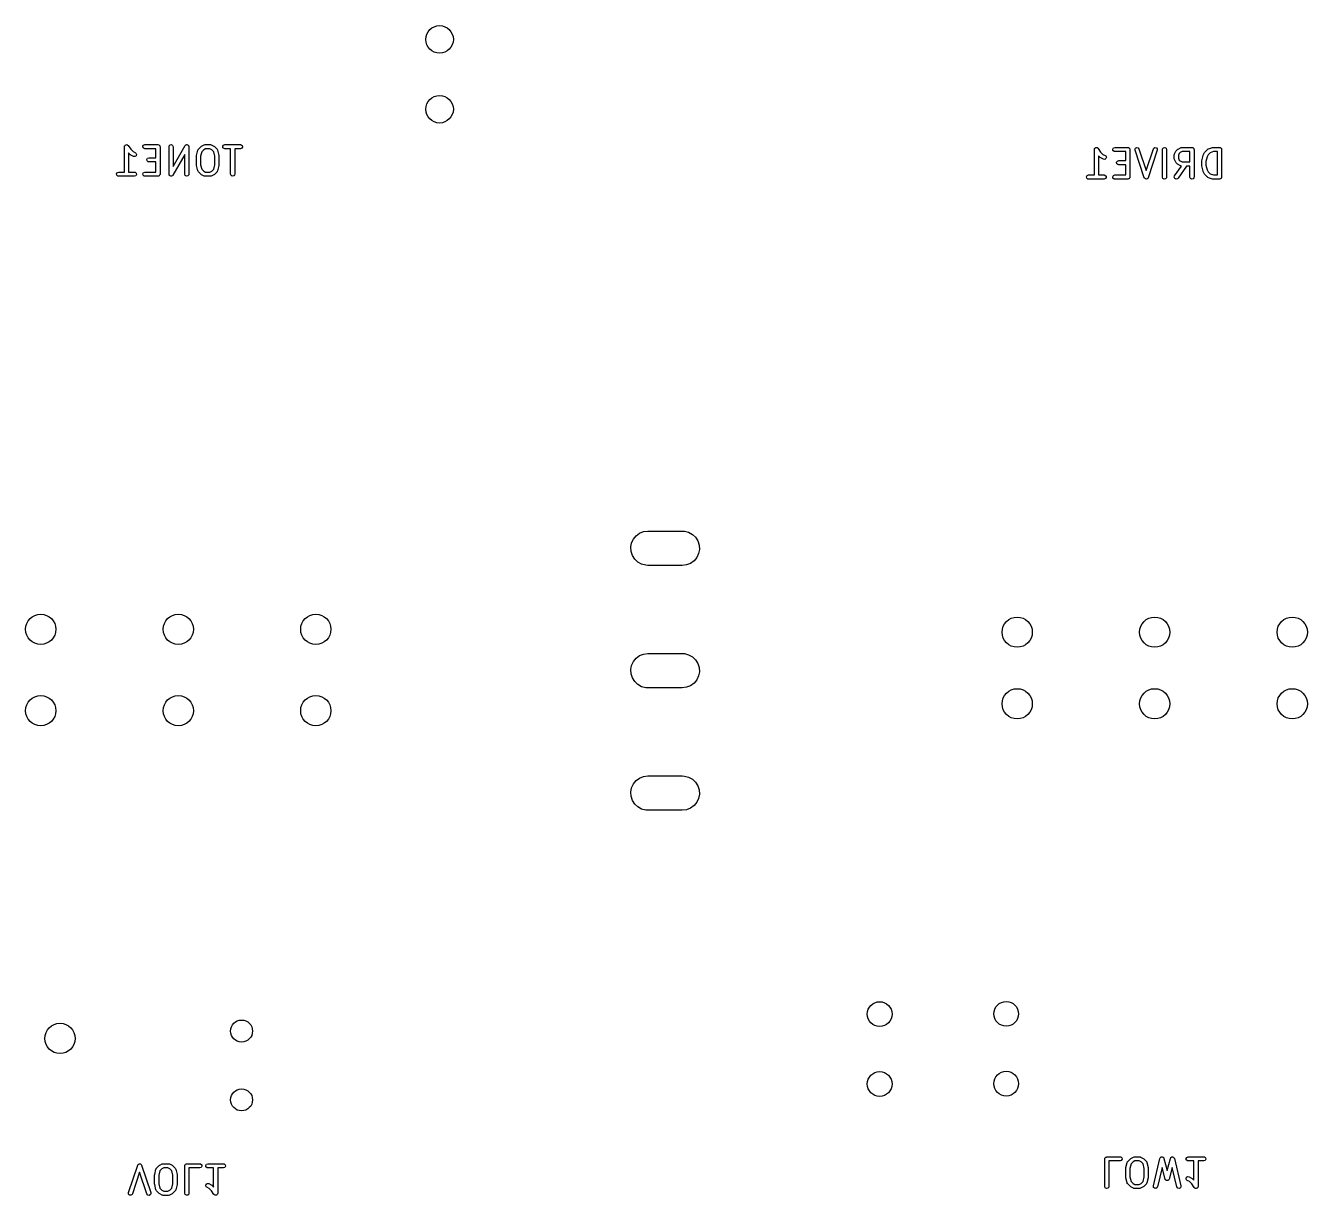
# Model space of a CAD drawing. Extents: x 4.7 to 6.55, y -5.82 to -2.15.
# Drawn here: x 4.703 to 6.538, y -3.82 to -2.146 of the extents above; entities that cross this region are included whole.
import ezdxf

# ---------------------------------------------------------------- set-up
doc = ezdxf.new("R2010")
doc.units = 0
doc.header["$MEASUREMENT"] = 0
doc.layers.add('BLACK', color=7, linetype='CONTINUOUS')

msp = doc.modelspace()

# ---------------------------------------------------------------- linework, layer by layer
at = {"layer": 'BLACK', "linetype": 'CONTINUOUS'}
for p, q in [((4.84465, -2.31892), (4.84483, -2.31791)), ((4.84465, -2.35534), (4.84465, -2.31892)), ((4.84483, -2.31791), (4.84493, -2.31778)), ((4.84493, -2.31778), (4.84495, -2.31761)), ((4.84495, -2.31761), (4.84557, -2.31702)), ((4.84557, -2.31702), (4.84612, -2.31637)), ((4.84612, -2.31637), (4.84629, -2.31634)), ((4.84629, -2.31634), (4.84641, -2.31622)), ((4.84641, -2.31622), (4.84727, -2.31616)), ((4.84727, -2.31616), (4.84811, -2.31602)), ((4.84811, -2.31602), (4.84826, -2.3161)), ((4.84826, -2.3161), (4.84843, -2.31609)), ((4.84843, -2.31609), (4.84912, -2.3166)), ((4.84912, -2.3166), (4.84986, -2.31703)), ((4.84986, -2.31703), (4.84992, -2.31718)), ((4.84992, -2.31718), (4.85006, -2.31729)), ((4.85006, -2.31729), (4.85364, -2.32267)), ((4.85301, -2.33039), (4.85055, -2.32793)), ((4.85055, -2.32793), (4.85055, -2.35534)), ((4.85364, -2.32267), (4.85685, -2.32587)), ((4.85685, -2.32587), (4.86017, -2.32753)), ((4.86017, -2.32753), (4.86099, -2.32814)), ((4.86099, -2.32814), (4.8618, -2.32999)), ((4.8618, -2.32999), (4.86122, -2.33193)), ((4.87094, -2.31841), (4.87195, -2.31666)), ((4.87129, -2.3204), (4.87094, -2.31841)), ((4.87284, -2.3217), (4.87129, -2.3204)), ((4.87195, -2.31666), (4.87385, -2.31597)), ((4.87385, -2.32188), (4.87284, -2.3217)), ((4.87385, -2.31597), (4.89259, -2.31597)), ((4.88964, -2.32188), (4.87385, -2.32188)), ((4.88964, -2.33472), (4.88964, -2.32188)), ((4.89259, -2.31597), (4.89298, -2.31604)), ((4.89298, -2.31604), (4.89311, -2.31602)), ((4.89311, -2.31602), (4.89322, -2.31608)), ((4.89322, -2.31608), (4.8936, -2.31615)), ((4.8936, -2.31615), (4.89419, -2.31664)), ((4.89419, -2.31664), (4.89486, -2.31703)), ((4.89486, -2.31703), (4.89495, -2.31728)), ((4.89495, -2.31728), (4.89515, -2.31745)), ((4.89515, -2.31745), (4.89529, -2.3182)), ((4.89529, -2.3182), (4.89555, -2.31892)), ((4.89555, -2.31892), (4.89555, -2.35829)), ((4.90839, -2.31892), (4.90857, -2.31791)), ((4.90839, -2.35829), (4.90839, -2.31892)), ((4.90857, -2.31791), (4.90987, -2.31637)), ((4.90987, -2.31637), (4.91186, -2.31602)), ((4.91186, -2.31602), (4.9136, -2.31703)), ((4.9136, -2.31703), (4.9143, -2.31892)), ((4.9143, -2.34717), (4.93128, -2.31746)), ((4.9143, -2.31892), (4.9143, -2.34717)), ((4.93128, -2.31746), (4.93193, -2.31667)), ((4.93193, -2.31667), (4.93219, -2.31658)), ((4.93219, -2.31658), (4.93236, -2.31637)), ((4.93236, -2.31637), (4.93311, -2.31623)), ((4.93311, -2.31623), (4.93383, -2.31597)), ((4.93383, -2.31597), (4.93408, -2.31606)), ((4.93408, -2.31606), (4.93435, -2.31602)), ((4.93435, -2.31602), (4.93501, -2.3164)), ((4.93501, -2.3164), (4.93573, -2.31665)), ((4.93573, -2.31665), (4.93586, -2.31689)), ((4.93586, -2.31689), (4.9361, -2.31703)), ((4.9361, -2.31703), (4.93636, -2.31774)), ((4.93636, -2.31774), (4.93675, -2.3184)), ((4.93675, -2.3184), (4.9367, -2.31867)), ((4.9367, -2.31867), (4.93679, -2.31892)), ((4.93679, -2.31892), (4.93679, -2.35829)), ((4.94785, -2.33133), (4.94972, -2.32383)), ((4.94972, -2.32383), (4.95014, -2.32289)), ((4.95014, -2.32289), (4.95038, -2.32272)), ((4.95038, -2.32272), (4.9505, -2.32246)), ((4.9505, -2.32246), (4.95425, -2.31871)), ((4.95525, -2.32606), (4.95367, -2.33241)), ((4.95425, -2.31871), (4.95497, -2.3182)), ((4.95497, -2.3182), (4.95502, -2.31816)), ((4.95502, -2.31816), (4.95877, -2.31628)), ((4.95809, -2.32322), (4.95525, -2.32606)), ((4.96078, -2.32188), (4.95809, -2.32322)), ((4.95877, -2.31628), (4.95975, -2.31599)), ((4.95975, -2.31599), (4.95992, -2.31603)), ((4.95992, -2.31603), (4.96009, -2.31597)), ((4.96009, -2.31597), (4.96759, -2.31597)), ((4.96689, -2.32188), (4.96078, -2.32188)), ((4.96959, -2.32322), (4.96689, -2.32188)), ((4.96759, -2.31597), (4.9686, -2.31615)), ((4.9686, -2.31615), (4.96873, -2.31626)), ((4.96873, -2.31626), (4.96891, -2.31628)), ((4.96891, -2.31628), (4.97266, -2.31816)), ((4.97242, -2.32606), (4.96959, -2.32322)), ((4.97401, -2.33241), (4.97242, -2.32606)), ((4.97266, -2.31816), (4.97336, -2.31868)), ((4.97336, -2.31868), (4.97342, -2.31871)), ((4.97342, -2.31871), (4.97717, -2.32246)), ((4.97717, -2.32246), (4.97776, -2.3233)), ((4.97776, -2.3233), (4.97779, -2.32359)), ((4.97779, -2.32359), (4.97795, -2.32383)), ((4.97795, -2.32383), (4.97982, -2.33133)), ((4.9853, -2.31841), (4.98631, -2.31666)), ((4.98565, -2.3204), (4.9853, -2.31841)), ((4.9872, -2.3217), (4.98565, -2.3204)), ((4.98631, -2.31666), (4.98821, -2.31597)), ((4.98821, -2.32188), (4.9872, -2.3217)), ((4.98821, -2.31597), (5.0107, -2.31597)), ((4.9965, -2.32188), (4.98821, -2.32188)), ((4.9965, -2.35829), (4.9965, -2.32188)), ((5.0107, -2.32188), (5.00241, -2.32188)), ((5.00241, -2.32188), (5.00241, -2.35829)), ((5.0107, -2.31597), (5.01171, -2.31615)), ((5.0126, -2.32119), (5.0107, -2.32188)), ((5.01171, -2.31615), (5.01326, -2.31745)), ((5.01361, -2.31944), (5.0126, -2.32119)), ((5.01326, -2.31745), (5.01361, -2.31944)), ((6.23291, -2.32302), (6.23309, -2.32201)), ((6.23291, -2.35944), (6.23291, -2.32302)), ((6.23309, -2.32201), (6.2332, -2.32188)), ((6.2332, -2.32188), (6.23322, -2.32172)), ((6.23322, -2.32172), (6.23384, -2.32112)), ((6.23384, -2.32112), (6.23439, -2.32047)), ((6.23439, -2.32047), (6.23456, -2.32044)), ((6.23456, -2.32044), (6.23468, -2.32032)), ((6.23468, -2.32032), (6.23553, -2.32027)), ((6.23553, -2.32027), (6.23638, -2.32012)), ((6.23638, -2.32012), (6.23652, -2.3202)), ((6.23652, -2.3202), (6.23669, -2.32019)), ((6.23669, -2.32019), (6.23738, -2.3207)), ((6.23738, -2.3207), (6.23813, -2.32113)), ((6.23813, -2.32113), (6.23818, -2.32129)), ((6.23818, -2.32129), (6.23832, -2.32139)), ((6.23832, -2.32139), (6.24191, -2.32677)), ((6.24191, -2.32677), (6.24511, -2.32997)), ((6.24511, -2.32997), (6.24843, -2.33163)), ((6.2592, -2.32251), (6.26021, -2.32076)), ((6.25955, -2.3245), (6.2592, -2.32251)), ((6.2611, -2.3258), (6.25955, -2.3245)), ((6.26021, -2.32076), (6.26211, -2.32007)), ((6.26211, -2.32598), (6.2611, -2.3258)), ((6.26211, -2.32007), (6.28086, -2.32007)), ((6.27791, -2.32598), (6.26211, -2.32598)), ((6.27791, -2.33882), (6.27791, -2.32598)), ((6.28086, -2.32007), (6.28124, -2.32014)), ((6.28124, -2.32014), (6.28137, -2.32012)), ((6.28137, -2.32012), (6.28148, -2.32018)), ((6.28148, -2.32018), (6.28187, -2.32025)), ((6.28187, -2.32025), (6.28246, -2.32074)), ((6.28246, -2.32074), (6.28312, -2.32113)), ((6.28312, -2.32113), (6.28321, -2.32138)), ((6.28321, -2.32138), (6.28342, -2.32155)), ((6.28342, -2.32155), (6.28355, -2.3223)), ((6.28355, -2.3223), (6.28381, -2.32302)), ((6.28381, -2.32302), (6.28381, -2.36239)), ((6.29103, -2.32294), (6.29177, -2.32107)), ((6.29118, -2.32396), (6.29103, -2.32294)), ((6.3043, -2.36333), (6.29118, -2.32396)), ((6.29177, -2.32107), (6.29355, -2.3201)), ((6.29355, -2.3201), (6.29553, -2.32051)), ((6.29553, -2.32051), (6.29678, -2.32209)), ((6.29678, -2.32209), (6.30711, -2.35306)), ((6.30711, -2.35306), (6.31743, -2.32209)), ((6.32303, -2.32396), (6.30991, -2.36333)), ((6.31743, -2.32209), (6.31792, -2.32119)), ((6.31792, -2.32119), (6.31964, -2.32013)), ((6.31964, -2.32013), (6.32163, -2.32043)), ((6.32163, -2.32043), (6.32297, -2.32194)), ((6.32297, -2.32194), (6.32303, -2.32396)), ((6.3304, -2.32302), (6.33058, -2.32201)), ((6.3304, -2.36239), (6.3304, -2.32302)), ((6.33058, -2.32201), (6.33188, -2.32047)), ((6.33188, -2.32047), (6.33386, -2.32012)), ((6.33386, -2.32012), (6.33561, -2.32113)), ((6.33561, -2.32113), (6.3363, -2.32302)), ((6.3363, -2.32302), (6.3363, -2.36239)), ((6.34727, -2.33052), (6.34745, -2.32951)), ((6.34745, -2.32951), (6.34756, -2.32938)), ((6.34756, -2.32938), (6.34758, -2.3292)), ((6.34758, -2.3292), (6.34946, -2.32545)), ((6.34946, -2.32545), (6.34998, -2.32474)), ((6.34998, -2.32474), (6.35001, -2.32469)), ((6.35001, -2.32469), (6.35189, -2.32281)), ((6.35189, -2.32281), (6.35261, -2.3223)), ((6.35261, -2.3223), (6.35265, -2.32226)), ((6.35265, -2.32226), (6.3564, -2.32038)), ((6.35453, -2.32852), (6.35318, -2.33122)), ((6.35572, -2.32733), (6.35453, -2.32852)), ((6.35842, -2.32598), (6.35572, -2.32733)), ((6.3564, -2.32038), (6.35739, -2.32009)), ((6.35739, -2.32009), (6.35756, -2.32013)), ((6.35756, -2.32013), (6.35772, -2.32007)), ((6.35772, -2.32007), (6.37272, -2.32007)), ((6.36977, -2.32598), (6.35842, -2.32598)), ((6.36977, -2.34069), (6.36977, -2.32598)), ((6.37272, -2.32007), (6.37311, -2.32014)), ((6.37311, -2.32014), (6.37323, -2.32012)), ((6.37323, -2.32012), (6.37335, -2.32018)), ((6.37335, -2.32018), (6.37373, -2.32025)), ((6.37373, -2.32025), (6.37432, -2.32074)), ((6.37432, -2.32074), (6.37498, -2.32113)), ((6.37498, -2.32113), (6.37508, -2.32138)), ((6.37508, -2.32138), (6.37528, -2.32155)), ((6.37528, -2.32155), (6.37541, -2.3223)), ((6.37541, -2.3223), (6.37567, -2.32302)), ((6.37567, -2.32302), (6.37567, -2.36239)), ((6.38883, -2.33108), (6.3907, -2.32733)), ((6.3907, -2.32733), (6.39123, -2.32662)), ((6.39123, -2.32662), (6.39126, -2.32656)), ((6.39126, -2.32656), (6.39501, -2.32281)), ((6.39501, -2.32281), (6.39585, -2.32222)), ((6.39869, -2.32748), (6.39577, -2.3304)), ((6.39585, -2.32222), (6.39602, -2.32221)), ((6.39602, -2.32221), (6.39616, -2.3221)), ((6.39616, -2.3221), (6.40178, -2.32022)), ((6.4032, -2.32598), (6.39869, -2.32748)), ((6.40178, -2.32022), (6.40266, -2.32009)), ((6.40266, -2.32009), (6.40272, -2.32007)), ((6.40272, -2.32007), (6.41209, -2.32007)), ((6.40914, -2.32598), (6.4032, -2.32598)), ((6.40914, -2.35944), (6.40914, -2.32598)), ((6.41209, -2.32007), (6.41248, -2.32014)), ((6.41248, -2.32014), (6.4126, -2.32012)), ((6.4126, -2.32012), (6.41272, -2.32018)), ((6.41272, -2.32018), (6.4131, -2.32025)), ((6.4131, -2.32025), (6.41369, -2.32074)), ((6.41369, -2.32074), (6.41435, -2.32113)), ((6.41435, -2.32113), (6.41445, -2.32138)), ((6.41445, -2.32138), (6.41465, -2.32155)), ((6.41465, -2.32155), (6.41478, -2.3223)), ((6.41478, -2.3223), (6.41504, -2.32302)), ((6.41504, -2.32302), (6.41504, -2.36239)), ((4.85307, -2.33041), (4.85301, -2.33039)), ((4.85378, -2.33094), (4.85307, -2.33041)), ((4.85753, -2.33281), (4.85378, -2.33094)), ((4.85953, -2.33304), (4.85753, -2.33281)), ((4.86122, -2.33193), (4.85953, -2.33304)), ((4.87656, -2.33716), (4.87757, -2.33541)), ((4.87691, -2.33915), (4.87656, -2.33716)), ((4.87846, -2.34045), (4.87691, -2.33915)), ((4.87757, -2.33541), (4.87947, -2.33472)), ((4.87947, -2.34062), (4.87846, -2.34045)), ((4.87947, -2.33472), (4.88964, -2.33472)), ((4.88964, -2.34062), (4.87947, -2.34062)), ((4.88964, -2.35534), (4.88964, -2.34062)), ((4.93089, -2.33004), (4.91391, -2.35976)), ((4.93089, -2.35829), (4.93089, -2.33004)), ((4.94776, -2.33205), (4.94786, -2.33147)), ((4.94776, -2.34517), (4.94776, -2.33205)), ((4.94781, -2.3453), (4.94776, -2.34517)), ((4.94785, -2.34589), (4.94781, -2.3453)), ((4.94786, -2.33147), (4.94785, -2.33133)), ((4.94972, -2.35339), (4.94785, -2.34589)), ((4.95367, -2.33241), (4.95367, -2.34481)), ((4.95367, -2.34481), (4.95525, -2.35116)), ((4.97242, -2.35116), (4.97401, -2.34481)), ((4.97401, -2.34481), (4.97401, -2.33241)), ((4.97982, -2.34589), (4.97795, -2.35339)), ((4.97991, -2.34517), (4.97981, -2.34575)), ((4.97981, -2.34575), (4.97982, -2.34589)), ((4.97982, -2.33133), (4.97987, -2.33192)), ((4.97987, -2.33192), (4.97991, -2.33205)), ((4.97991, -2.33205), (4.97991, -2.34517)), ((6.24128, -2.33449), (6.23882, -2.33203)), ((6.23882, -2.33203), (6.23882, -2.35944)), ((6.24133, -2.33451), (6.24128, -2.33449)), ((6.24204, -2.33504), (6.24133, -2.33451)), ((6.24579, -2.33691), (6.24204, -2.33504)), ((6.2478, -2.33714), (6.24579, -2.33691)), ((6.24948, -2.33603), (6.2478, -2.33714)), ((6.24843, -2.33163), (6.24926, -2.33224)), ((6.24926, -2.33224), (6.25006, -2.3341)), ((6.25006, -2.3341), (6.24948, -2.33603)), ((6.26483, -2.34126), (6.26584, -2.33951)), ((6.26518, -2.34325), (6.26483, -2.34126)), ((6.26673, -2.34455), (6.26518, -2.34325)), ((6.26584, -2.33951), (6.26774, -2.33882)), ((6.26774, -2.34472), (6.26673, -2.34455)), ((6.26774, -2.33882), (6.27791, -2.33882)), ((6.27791, -2.34472), (6.26774, -2.34472)), ((6.27791, -2.35944), (6.27791, -2.34472)), ((6.34727, -2.33615), (6.34727, -2.33052)), ((6.34733, -2.33631), (6.34727, -2.33615)), ((6.34729, -2.33649), (6.34733, -2.33631)), ((6.34758, -2.33747), (6.34729, -2.33649)), ((6.34946, -2.34122), (6.34758, -2.33747)), ((6.34781, -2.3607), (6.35768, -2.34659)), ((6.34951, -2.34126), (6.34946, -2.34122)), ((6.35001, -2.34199), (6.34951, -2.34126)), ((6.35189, -2.34386), (6.35001, -2.34199)), ((6.35194, -2.34389), (6.35189, -2.34386)), ((6.35265, -2.34441), (6.35194, -2.34389)), ((6.36489, -2.3466), (6.35264, -2.36409)), ((6.3564, -2.34629), (6.35265, -2.34441)), ((6.35318, -2.33122), (6.35318, -2.33545)), ((6.35318, -2.33545), (6.35453, -2.33815)), ((6.35453, -2.33815), (6.35572, -2.33935)), ((6.35572, -2.33935), (6.35842, -2.34069)), ((6.35658, -2.34631), (6.3564, -2.34629)), ((6.35671, -2.34642), (6.35658, -2.34631)), ((6.35768, -2.34659), (6.35671, -2.34642)), ((6.35842, -2.34069), (6.36977, -2.34069)), ((6.36977, -2.3466), (6.36489, -2.3466)), ((6.36977, -2.36239), (6.36977, -2.3466)), ((6.38664, -2.3399), (6.38674, -2.33932)), ((6.38664, -2.34552), (6.38664, -2.3399)), ((6.38669, -2.34565), (6.38664, -2.34552)), ((6.38673, -2.34624), (6.38669, -2.34565)), ((6.38673, -2.33918), (6.38861, -2.33168)), ((6.38674, -2.33932), (6.38673, -2.33918)), ((6.38861, -2.35374), (6.38673, -2.34624)), ((6.38861, -2.33168), (6.38881, -2.33122)), ((6.38881, -2.33122), (6.38883, -2.33108)), ((6.39426, -2.33343), (6.39255, -2.34026)), ((6.39255, -2.34026), (6.39255, -2.34516)), ((6.39255, -2.34516), (6.39426, -2.35199)), ((6.39577, -2.3304), (6.39426, -2.33343)), ((4.83344, -2.35778), (4.83445, -2.35603)), ((4.83379, -2.35977), (4.83344, -2.35778)), ((4.83534, -2.36107), (4.83379, -2.35977)), ((4.83445, -2.35603), (4.83635, -2.35534)), ((4.83635, -2.36125), (4.83534, -2.36107)), ((4.83635, -2.35534), (4.84465, -2.35534)), ((4.85885, -2.36125), (4.83635, -2.36125)), ((4.85055, -2.35534), (4.85885, -2.35534)), ((4.85885, -2.35534), (4.85986, -2.35552)), ((4.86075, -2.36056), (4.85885, -2.36125)), ((4.85986, -2.35552), (4.86141, -2.35682)), ((4.86176, -2.35881), (4.86075, -2.36056)), ((4.86141, -2.35682), (4.86176, -2.35881)), ((4.87094, -2.35778), (4.87195, -2.35603)), ((4.87129, -2.35977), (4.87094, -2.35778)), ((4.87284, -2.36107), (4.87129, -2.35977)), ((4.87195, -2.35603), (4.87385, -2.35534)), ((4.87385, -2.36125), (4.87284, -2.36107)), ((4.87385, -2.35534), (4.88964, -2.35534)), ((4.89259, -2.36125), (4.87385, -2.36125)), ((4.89332, -2.36098), (4.89259, -2.36125)), ((4.89407, -2.36085), (4.89332, -2.36098)), ((4.89424, -2.36065), (4.89407, -2.36085)), ((4.89449, -2.36056), (4.89424, -2.36065)), ((4.89488, -2.35989), (4.89449, -2.36056)), ((4.89537, -2.3593), (4.89488, -2.35989)), ((4.89544, -2.35892), (4.89537, -2.3593)), ((4.8955, -2.35881), (4.89544, -2.35892)), ((4.89555, -2.35829), (4.89548, -2.35868)), ((4.89548, -2.35868), (4.8955, -2.35881)), ((4.90848, -2.35855), (4.90839, -2.35829)), ((4.90844, -2.35882), (4.90848, -2.35855)), ((4.90882, -2.35948), (4.90844, -2.35882)), ((4.90908, -2.36019), (4.90882, -2.35948)), ((4.90932, -2.36033), (4.90908, -2.36019)), ((4.90945, -2.36056), (4.90932, -2.36033)), ((4.91017, -2.36082), (4.90945, -2.36056)), ((4.91083, -2.3612), (4.91017, -2.36082)), ((4.9111, -2.36115), (4.91083, -2.3612)), ((4.91136, -2.36125), (4.9111, -2.36115)), ((4.91207, -2.36098), (4.91136, -2.36125)), ((4.91282, -2.36085), (4.91207, -2.36098)), ((4.91299, -2.36064), (4.91282, -2.36085)), ((4.91325, -2.36055), (4.91299, -2.36064)), ((4.91391, -2.35976), (4.91325, -2.36055)), ((4.93158, -2.36019), (4.93089, -2.35829)), ((4.93333, -2.3612), (4.93158, -2.36019)), ((4.93532, -2.36085), (4.93333, -2.3612)), ((4.93661, -2.3593), (4.93532, -2.36085)), ((4.93679, -2.35829), (4.93661, -2.3593)), ((4.94989, -2.35363), (4.94972, -2.35339)), ((4.94991, -2.35392), (4.94989, -2.35363)), ((4.9505, -2.35476), (4.94991, -2.35392)), ((4.95425, -2.35851), (4.9505, -2.35476)), ((4.95431, -2.35853), (4.95425, -2.35851)), ((4.95502, -2.35906), (4.95431, -2.35853)), ((4.95877, -2.36093), (4.95502, -2.35906)), ((4.95525, -2.35116), (4.95809, -2.35399)), ((4.95809, -2.35399), (4.96078, -2.35534)), ((4.95894, -2.36095), (4.95877, -2.36093)), ((4.95908, -2.36107), (4.95894, -2.36095)), ((4.96009, -2.36125), (4.95908, -2.36107)), ((4.96759, -2.36125), (4.96009, -2.36125)), ((4.96078, -2.35534), (4.96689, -2.35534)), ((4.96689, -2.35534), (4.96959, -2.35399)), ((4.96775, -2.36119), (4.96759, -2.36125)), ((4.96792, -2.36123), (4.96775, -2.36119)), ((4.96891, -2.36093), (4.96792, -2.36123)), ((4.97266, -2.35906), (4.96891, -2.36093)), ((4.96959, -2.35399), (4.97242, -2.35116)), ((4.9727, -2.35901), (4.97266, -2.35906)), ((4.97342, -2.35851), (4.9727, -2.35901)), ((4.97717, -2.35476), (4.97342, -2.35851)), ((4.9773, -2.35449), (4.97717, -2.35476)), ((4.97753, -2.35432), (4.9773, -2.35449)), ((4.97795, -2.35339), (4.97753, -2.35432)), ((4.99719, -2.36019), (4.9965, -2.35829)), ((4.99894, -2.3612), (4.99719, -2.36019)), ((5.00093, -2.36085), (4.99894, -2.3612)), ((5.00223, -2.3593), (5.00093, -2.36085)), ((5.00241, -2.35829), (5.00223, -2.3593)), ((6.22171, -2.36188), (6.22272, -2.36013)), ((6.22206, -2.36387), (6.22171, -2.36188)), ((6.22361, -2.36517), (6.22206, -2.36387)), ((6.22272, -2.36013), (6.22462, -2.35944)), ((6.22462, -2.36535), (6.22361, -2.36517)), ((6.22462, -2.35944), (6.23291, -2.35944)), ((6.24711, -2.36535), (6.22462, -2.36535)), ((6.23882, -2.35944), (6.24711, -2.35944)), ((6.24711, -2.35944), (6.24812, -2.35962)), ((6.24901, -2.36466), (6.24711, -2.36535)), ((6.24812, -2.35962), (6.24967, -2.36092)), ((6.25002, -2.36291), (6.24901, -2.36466)), ((6.24967, -2.36092), (6.25002, -2.36291)), ((6.2592, -2.36188), (6.26021, -2.36013)), ((6.25955, -2.36387), (6.2592, -2.36188)), ((6.2611, -2.36517), (6.25955, -2.36387)), ((6.26021, -2.36013), (6.26211, -2.35944)), ((6.26211, -2.36535), (6.2611, -2.36517)), ((6.26211, -2.35944), (6.27791, -2.35944)), ((6.28086, -2.36535), (6.26211, -2.36535)), ((6.28158, -2.36508), (6.28086, -2.36535)), ((6.28233, -2.36495), (6.28158, -2.36508)), ((6.28251, -2.36475), (6.28233, -2.36495)), ((6.28276, -2.36466), (6.28251, -2.36475)), ((6.28314, -2.36399), (6.28276, -2.36466)), ((6.28363, -2.3634), (6.28314, -2.36399)), ((6.2837, -2.36302), (6.28363, -2.3634)), ((6.28377, -2.36291), (6.2837, -2.36302)), ((6.28381, -2.36239), (6.28374, -2.36278)), ((6.28374, -2.36278), (6.28377, -2.36291)), ((6.30436, -2.36339), (6.3043, -2.36333)), ((6.30436, -2.36348), (6.30436, -2.36339)), ((6.30498, -2.36418), (6.30436, -2.36348)), ((6.30556, -2.36491), (6.30498, -2.36418)), ((6.30564, -2.36493), (6.30556, -2.36491)), ((6.3057, -2.36499), (6.30564, -2.36493)), ((6.30662, -2.36513), (6.3057, -2.36499)), ((6.30754, -2.36532), (6.30662, -2.36513)), ((6.30761, -2.36527), (6.30754, -2.36532)), ((6.3077, -2.36529), (6.30761, -2.36527)), ((6.30849, -2.3648), (6.3077, -2.36529)), ((6.30931, -2.36435), (6.30849, -2.3648)), ((6.30935, -2.36427), (6.30931, -2.36435)), ((6.30942, -2.36423), (6.30935, -2.36427)), ((6.30991, -2.36333), (6.30942, -2.36423)), ((6.33109, -2.36429), (6.3304, -2.36239)), ((6.33284, -2.3653), (6.33109, -2.36429)), ((6.33483, -2.36495), (6.33284, -2.3653)), ((6.33613, -2.3634), (6.33483, -2.36495)), ((6.3363, -2.36239), (6.33613, -2.3634)), ((6.34728, -2.36265), (6.34781, -2.3607)), ((6.34814, -2.36448), (6.34728, -2.36265)), ((6.34997, -2.36534), (6.34814, -2.36448)), ((6.35192, -2.36481), (6.34997, -2.36534)), ((6.35264, -2.36409), (6.35192, -2.36481)), ((6.37046, -2.36429), (6.36977, -2.36239)), ((6.37221, -2.3653), (6.37046, -2.36429)), ((6.3742, -2.36495), (6.37221, -2.3653)), ((6.3755, -2.3634), (6.3742, -2.36495)), ((6.37567, -2.36239), (6.3755, -2.3634)), ((6.38868, -2.35385), (6.38861, -2.35374)), ((6.38883, -2.35434), (6.38868, -2.35385)), ((6.3907, -2.35809), (6.38883, -2.35434)), ((6.39075, -2.35813), (6.3907, -2.35809)), ((6.39126, -2.35886), (6.39075, -2.35813)), ((6.39501, -2.36261), (6.39126, -2.35886)), ((6.39426, -2.35199), (6.39577, -2.35502)), ((6.39517, -2.36268), (6.39501, -2.36261)), ((6.39526, -2.36283), (6.39517, -2.36268)), ((6.39616, -2.36332), (6.39526, -2.36283)), ((6.39577, -2.35502), (6.39869, -2.35794)), ((6.40178, -2.3652), (6.39616, -2.36332)), ((6.39869, -2.35794), (6.4032, -2.35944)), ((6.40185, -2.36519), (6.40178, -2.3652)), ((6.40272, -2.36535), (6.40185, -2.36519)), ((6.41209, -2.36535), (6.40272, -2.36535)), ((6.4032, -2.35944), (6.40914, -2.35944)), ((6.41281, -2.36508), (6.41209, -2.36535)), ((6.41357, -2.36495), (6.41281, -2.36508)), ((6.41374, -2.36475), (6.41357, -2.36495)), ((6.41399, -2.36466), (6.41374, -2.36475)), ((6.41437, -2.36399), (6.41399, -2.36466)), ((6.41487, -2.3634), (6.41437, -2.36399)), ((6.41493, -2.36302), (6.41487, -2.3634)), ((6.415, -2.36291), (6.41493, -2.36302)), ((6.41504, -2.36239), (6.41498, -2.36278)), ((6.41498, -2.36278), (6.415, -2.36291)), ((5.57312, -2.88052), (5.57705, -2.87576)), ((5.57705, -2.87576), (5.58204, -2.87214)), ((5.58204, -2.87214), (5.58778, -2.86987)), ((5.58778, -2.86987), (5.5939, -2.86909)), ((5.5939, -2.86909), (5.64311, -2.86909)), ((5.64311, -2.86909), (5.64619, -2.86929)), ((5.64619, -2.86929), (5.65217, -2.87082)), ((5.65217, -2.87082), (5.65757, -2.87379)), ((5.65757, -2.87379), (5.66207, -2.87802)), ((5.66207, -2.87802), (5.66537, -2.88322)), ((5.56934, -2.89216), (5.5705, -2.8861)), ((5.56973, -2.89831), (5.56934, -2.89216)), ((5.57163, -2.90418), (5.56973, -2.89831)), ((5.5705, -2.8861), (5.57312, -2.88052)), ((5.66537, -2.88322), (5.66728, -2.88909)), ((5.66767, -2.89525), (5.66651, -2.9013)), ((5.66728, -2.88909), (5.66767, -2.89525)), ((5.57494, -2.90939), (5.57163, -2.90418)), ((5.57943, -2.91361), (5.57494, -2.90939)), ((5.58484, -2.91658), (5.57943, -2.91361)), ((5.59081, -2.91811), (5.58484, -2.91658)), ((5.65496, -2.91526), (5.64923, -2.91753)), ((5.65995, -2.91164), (5.65496, -2.91526)), ((5.66389, -2.90689), (5.65995, -2.91164)), ((5.66651, -2.9013), (5.66389, -2.90689)), ((5.5939, -2.91831), (5.59081, -2.91811)), ((5.64311, -2.91831), (5.5939, -2.91831)), ((5.64923, -2.91753), (5.64311, -2.91831)), ((5.58204, -3.04733), (5.58778, -3.04506)), ((5.58778, -3.04506), (5.5939, -3.04429)), ((5.5939, -3.04429), (5.64311, -3.04429)), ((5.64311, -3.04429), (5.64619, -3.04449)), ((5.64619, -3.04449), (5.65217, -3.04602)), ((5.56934, -3.06735), (5.5705, -3.06129)), ((5.5705, -3.06129), (5.57312, -3.05571)), ((5.57312, -3.05571), (5.57705, -3.05096)), ((5.57705, -3.05096), (5.58204, -3.04733)), ((5.65217, -3.04602), (5.65757, -3.04899)), ((5.65757, -3.04899), (5.66207, -3.05321)), ((5.66207, -3.05321), (5.66537, -3.05842)), ((5.66537, -3.05842), (5.66728, -3.06429)), ((5.56973, -3.07351), (5.56934, -3.06735)), ((5.57163, -3.07937), (5.56973, -3.07351)), ((5.57494, -3.08458), (5.57163, -3.07937)), ((5.66389, -3.08208), (5.65995, -3.08683)), ((5.66651, -3.0765), (5.66389, -3.08208)), ((5.66767, -3.07044), (5.66651, -3.0765)), ((5.66728, -3.06429), (5.66767, -3.07044)), ((5.57943, -3.0888), (5.57494, -3.08458)), ((5.58484, -3.09178), (5.57943, -3.0888)), ((5.59081, -3.09331), (5.58484, -3.09178)), ((5.5939, -3.0935), (5.59081, -3.09331)), ((5.64311, -3.0935), (5.5939, -3.0935)), ((5.64923, -3.09273), (5.64311, -3.0935)), ((5.65496, -3.09046), (5.64923, -3.09273)), ((5.65995, -3.08683), (5.65496, -3.09046)), ((5.57312, -3.23091), (5.57705, -3.22616)), ((5.57705, -3.22616), (5.58204, -3.22253)), ((5.58204, -3.22253), (5.58778, -3.22026)), ((5.58778, -3.22026), (5.5939, -3.21949)), ((5.5939, -3.21949), (5.64311, -3.21949)), ((5.64311, -3.21949), (5.64619, -3.21968)), ((5.64619, -3.21968), (5.65217, -3.22122)), ((5.65217, -3.22122), (5.65757, -3.22419)), ((5.65757, -3.22419), (5.66207, -3.22841)), ((5.66207, -3.22841), (5.66537, -3.23362)), ((5.56934, -3.24255), (5.5705, -3.23649)), ((5.56973, -3.24871), (5.56934, -3.24255)), ((5.5705, -3.23649), (5.57312, -3.23091)), ((5.66537, -3.23362), (5.66728, -3.23948)), ((5.66767, -3.24564), (5.66651, -3.2517)), ((5.66728, -3.23948), (5.66767, -3.24564)), ((5.57163, -3.25457), (5.56973, -3.24871)), ((5.57494, -3.25978), (5.57163, -3.25457)), ((5.57943, -3.264), (5.57494, -3.25978)), ((5.58484, -3.26697), (5.57943, -3.264)), ((5.65496, -3.26566), (5.64923, -3.26793)), ((5.65995, -3.26203), (5.65496, -3.26566)), ((5.66389, -3.25728), (5.65995, -3.26203)), ((5.66651, -3.2517), (5.66389, -3.25728)), ((5.59081, -3.26851), (5.58484, -3.26697)), ((5.5939, -3.2687), (5.59081, -3.26851)), ((5.64311, -3.2687), (5.5939, -3.2687)), ((5.64923, -3.26793), (5.64311, -3.2687)), ((4.85042, -3.81597), (4.86355, -3.7766)), ((4.86355, -3.7766), (4.86404, -3.7757)), ((4.86404, -3.7757), (4.86411, -3.77565)), ((4.86411, -3.77565), (4.86414, -3.77557)), ((4.86414, -3.77557), (4.86496, -3.77513)), ((4.86496, -3.77513), (4.86576, -3.77464)), ((4.86576, -3.77464), (4.86584, -3.77465)), ((4.86584, -3.77465), (4.86591, -3.77461)), ((4.86591, -3.77461), (4.86683, -3.7748)), ((4.86683, -3.7748), (4.86775, -3.77494)), ((4.86775, -3.77494), (4.86781, -3.775)), ((4.86781, -3.775), (4.86789, -3.77502)), ((4.86789, -3.77502), (4.86847, -3.77575)), ((4.86847, -3.77575), (4.86909, -3.77645)), ((4.86909, -3.77645), (4.8691, -3.77653)), ((4.8691, -3.77653), (4.86915, -3.7766)), ((4.86915, -3.7766), (4.88227, -3.81597)), ((4.89051, -3.78107), (4.89426, -3.77732)), ((4.89426, -3.77732), (4.89498, -3.77681)), ((4.89498, -3.77681), (4.89502, -3.77677)), ((4.89502, -3.77677), (4.89877, -3.77489)), ((4.89877, -3.77489), (4.89976, -3.7746)), ((4.89976, -3.7746), (4.89993, -3.77464)), ((4.89993, -3.77464), (4.90009, -3.77458)), ((4.90009, -3.77458), (4.90759, -3.77458)), ((4.90759, -3.77458), (4.9086, -3.77476)), ((4.9086, -3.77476), (4.90874, -3.77487)), ((4.90874, -3.77487), (4.90891, -3.77489)), ((4.90891, -3.77489), (4.91266, -3.77677)), ((4.91266, -3.77677), (4.91337, -3.77729)), ((4.91337, -3.77729), (4.91343, -3.77732)), ((4.91343, -3.77732), (4.91718, -3.78107)), ((4.93089, -3.77753), (4.93095, -3.77715)), ((4.93089, -3.8169), (4.93089, -3.77753)), ((4.93093, -3.77702), (4.931, -3.77691)), ((4.93095, -3.77715), (4.93093, -3.77702)), ((4.931, -3.77691), (4.93106, -3.77652)), ((4.93106, -3.77652), (4.93156, -3.77594)), ((4.93156, -3.77594), (4.93194, -3.77527)), ((4.93194, -3.77527), (4.93219, -3.77518)), ((4.93219, -3.77518), (4.93236, -3.77498)), ((4.93236, -3.77498), (4.93312, -3.77484)), ((4.93312, -3.77484), (4.93384, -3.77458)), ((4.93384, -3.77458), (4.95259, -3.77458)), ((4.95259, -3.77458), (4.9536, -3.77476)), ((4.9536, -3.77476), (4.95514, -3.77606)), ((4.9555, -3.77805), (4.95449, -3.7798)), ((4.95514, -3.77606), (4.9555, -3.77805)), ((4.96093, -3.77702), (4.96194, -3.77527)), ((4.96128, -3.77901), (4.96093, -3.77702)), ((4.96283, -3.78031), (4.96128, -3.77901)), ((4.96194, -3.77527), (4.96384, -3.77458)), ((4.96384, -3.77458), (4.98633, -3.77458)), ((4.98633, -3.77458), (4.98734, -3.77476)), ((4.98734, -3.77476), (4.98889, -3.77606)), ((4.98924, -3.77805), (4.98823, -3.7798)), ((4.98889, -3.77606), (4.98924, -3.77805)), ((6.24791, -3.76769), (6.24798, -3.76731)), ((6.24791, -3.80706), (6.24791, -3.76769)), ((6.24795, -3.76718), (6.24802, -3.76706)), ((6.24798, -3.76731), (6.24795, -3.76718)), ((6.24802, -3.76706), (6.24809, -3.76668)), ((6.24809, -3.76668), (6.24858, -3.76609)), ((6.24858, -3.76609), (6.24896, -3.76543)), ((6.24896, -3.76543), (6.24921, -3.76534)), ((6.24921, -3.76534), (6.24939, -3.76513)), ((6.24939, -3.76513), (6.25014, -3.765)), ((6.25014, -3.765), (6.25086, -3.76474)), ((6.25086, -3.76474), (6.26961, -3.76474)), ((6.26961, -3.77064), (6.25382, -3.77064)), ((6.25382, -3.77064), (6.25382, -3.80706)), ((6.26961, -3.76474), (6.27062, -3.76492)), ((6.27151, -3.76995), (6.26961, -3.77064)), ((6.27062, -3.76492), (6.27217, -3.76621)), ((6.27252, -3.7682), (6.27151, -3.76995)), ((6.27217, -3.76621), (6.27252, -3.7682)), ((6.27799, -3.7801), (6.27987, -3.7726)), ((6.27987, -3.7726), (6.28029, -3.77166)), ((6.28029, -3.77166), (6.28052, -3.77149)), ((6.28052, -3.77149), (6.28065, -3.77123)), ((6.28065, -3.77123), (6.2844, -3.76748)), ((6.2854, -3.77482), (6.28381, -3.78118)), ((6.2844, -3.76748), (6.28512, -3.76697)), ((6.28512, -3.76697), (6.28516, -3.76692)), ((6.28516, -3.76692), (6.28891, -3.76505)), ((6.28823, -3.77199), (6.2854, -3.77482)), ((6.29093, -3.77064), (6.28823, -3.77199)), ((6.28891, -3.76505), (6.28989, -3.76476)), ((6.28989, -3.76476), (6.29007, -3.7648)), ((6.29007, -3.7648), (6.29023, -3.76474)), ((6.29023, -3.76474), (6.29773, -3.76474)), ((6.29703, -3.77064), (6.29093, -3.77064)), ((6.29973, -3.77199), (6.29703, -3.77064)), ((6.29773, -3.76474), (6.29874, -3.76492)), ((6.29874, -3.76492), (6.29888, -3.76503)), ((6.29888, -3.76503), (6.29905, -3.76505)), ((6.29905, -3.76505), (6.3028, -3.76692)), ((6.30256, -3.77482), (6.29973, -3.77199)), ((6.30415, -3.78118), (6.30256, -3.77482)), ((6.3028, -3.76692), (6.30351, -3.76745)), ((6.30351, -3.76745), (6.30357, -3.76748)), ((6.30357, -3.76748), (6.30732, -3.77123)), ((6.30732, -3.77123), (6.30791, -3.77207)), ((6.30791, -3.77207), (6.30793, -3.77236)), ((6.30793, -3.77236), (6.3081, -3.7726)), ((6.3081, -3.7726), (6.30997, -3.7801)), ((6.31736, -3.80638), (6.32673, -3.76701)), ((6.32673, -3.76701), (6.32714, -3.76607)), ((6.32714, -3.76607), (6.32739, -3.76588)), ((6.32739, -3.76588), (6.32752, -3.7656)), ((6.32752, -3.7656), (6.32818, -3.76529)), ((6.32818, -3.76529), (6.32876, -3.76486)), ((6.32876, -3.76486), (6.32907, -3.76488)), ((6.32907, -3.76488), (6.32935, -3.76475)), ((6.32935, -3.76475), (6.33005, -3.76494)), ((6.33005, -3.76494), (6.33077, -3.76498)), ((6.33077, -3.76498), (6.331, -3.76519)), ((6.331, -3.76519), (6.3313, -3.76527)), ((6.3313, -3.76527), (6.33171, -3.76587)), ((6.33171, -3.76587), (6.33224, -3.76637)), ((6.33224, -3.76637), (6.33228, -3.76668)), ((6.33228, -3.76668), (6.33246, -3.76693)), ((6.33246, -3.76693), (6.3371, -3.78435)), ((6.3371, -3.78435), (6.34175, -3.76693)), ((6.34175, -3.76693), (6.34218, -3.766)), ((6.34218, -3.766), (6.34243, -3.76582)), ((6.34243, -3.76582), (6.34257, -3.76555)), ((6.34257, -3.76555), (6.34324, -3.76526)), ((6.34324, -3.76526), (6.34383, -3.76484)), ((6.34383, -3.76484), (6.34414, -3.76487)), ((6.34414, -3.76487), (6.34443, -3.76474)), ((6.34443, -3.76474), (6.34512, -3.76495)), ((6.34512, -3.76495), (6.34585, -3.76501)), ((6.34585, -3.76501), (6.34606, -3.76523)), ((6.34606, -3.76523), (6.34636, -3.76532)), ((6.34636, -3.76532), (6.34676, -3.76593)), ((6.34676, -3.76593), (6.34728, -3.76644)), ((6.34728, -3.76644), (6.3473, -3.76675)), ((6.3473, -3.76675), (6.34747, -3.76701)), ((6.34747, -3.76701), (6.35685, -3.80638)), ((6.36419, -3.76718), (6.3652, -3.76543)), ((6.36454, -3.76917), (6.36419, -3.76718)), ((6.36609, -3.77047), (6.36454, -3.76917)), ((6.3652, -3.76543), (6.3671, -3.76474)), ((6.3671, -3.77064), (6.36609, -3.77047)), ((6.3671, -3.76474), (6.3896, -3.76474)), ((6.37539, -3.77064), (6.3671, -3.77064)), ((6.37539, -3.79806), (6.37539, -3.77064)), ((6.3896, -3.77064), (6.3813, -3.77064)), ((6.3813, -3.77064), (6.3813, -3.80706)), ((6.3896, -3.76474), (6.3906, -3.76492)), ((6.39149, -3.76995), (6.3896, -3.77064)), ((6.3906, -3.76492), (6.39215, -3.76621)), ((6.3925, -3.7682), (6.39149, -3.76995)), ((6.39215, -3.76621), (6.3925, -3.7682)), ((4.86635, -3.78687), (4.85603, -3.81784)), ((4.87667, -3.81784), (4.86635, -3.78687)), ((4.88777, -3.79066), (4.88787, -3.79008)), ((4.88777, -3.80378), (4.88777, -3.79066)), ((4.88786, -3.78994), (4.88973, -3.78244)), ((4.88787, -3.79008), (4.88786, -3.78994)), ((4.88973, -3.78244), (4.89015, -3.78151)), ((4.89015, -3.78151), (4.89038, -3.78133)), ((4.89038, -3.78133), (4.89051, -3.78107)), ((4.89526, -3.78467), (4.89367, -3.79102)), ((4.89367, -3.79102), (4.89367, -3.80342)), ((4.89809, -3.78183), (4.89526, -3.78467)), ((4.90079, -3.78049), (4.89809, -3.78183)), ((4.9069, -3.78049), (4.90079, -3.78049)), ((4.90959, -3.78183), (4.9069, -3.78049)), ((4.91243, -3.78467), (4.90959, -3.78183)), ((4.91401, -3.79102), (4.91243, -3.78467)), ((4.91401, -3.80342), (4.91401, -3.79102)), ((4.91718, -3.78107), (4.91777, -3.78191)), ((4.91777, -3.78191), (4.91779, -3.7822)), ((4.91779, -3.7822), (4.91796, -3.78244)), ((4.91796, -3.78244), (4.91983, -3.78994)), ((4.91983, -3.78994), (4.91987, -3.79053)), ((4.91987, -3.79053), (4.91992, -3.79066)), ((4.91992, -3.79066), (4.91992, -3.80378)), ((4.95259, -3.78049), (4.93679, -3.78049)), ((4.93679, -3.78049), (4.93679, -3.8169)), ((4.95449, -3.7798), (4.95259, -3.78049)), ((4.96384, -3.78049), (4.96283, -3.78031)), ((4.97213, -3.78049), (4.96384, -3.78049)), ((4.97213, -3.8079), (4.97213, -3.78049)), ((4.98633, -3.78049), (4.97804, -3.78049)), ((4.97804, -3.78049), (4.97804, -3.8169)), ((4.98823, -3.7798), (4.98633, -3.78049)), ((6.27791, -3.78081), (6.27801, -3.78023)), ((6.27791, -3.79394), (6.27791, -3.78081)), ((6.27795, -3.79407), (6.27791, -3.79394)), ((6.27799, -3.79465), (6.27795, -3.79407)), ((6.27801, -3.78023), (6.27799, -3.7801)), ((6.27987, -3.80215), (6.27799, -3.79465)), ((6.28381, -3.78118), (6.28381, -3.79357)), ((6.28381, -3.79357), (6.2854, -3.79993)), ((6.30256, -3.79993), (6.30415, -3.79357)), ((6.30415, -3.79357), (6.30415, -3.78118)), ((6.30997, -3.79465), (6.3081, -3.80215)), ((6.31006, -3.79394), (6.30996, -3.79452)), ((6.30996, -3.79452), (6.30997, -3.79465)), ((6.30997, -3.7801), (6.31001, -3.78069)), ((6.31001, -3.78069), (6.31006, -3.78081)), ((6.31006, -3.78081), (6.31006, -3.79394)), ((6.32976, -3.77976), (6.3231, -3.80774)), ((6.33425, -3.79657), (6.32976, -3.77976)), ((6.3344, -3.79679), (6.33425, -3.79657)), ((6.33443, -3.79706), (6.3344, -3.79679)), ((6.33497, -3.7976), (6.33443, -3.79706)), ((6.33541, -3.79823), (6.33497, -3.7976)), ((6.3393, -3.79766), (6.33919, -3.7979)), ((6.33952, -3.7975), (6.3393, -3.79766)), ((6.33995, -3.79657), (6.33952, -3.7975)), ((6.34444, -3.77976), (6.33995, -3.79657)), ((6.3511, -3.80774), (6.34444, -3.77976)), ((6.36415, -3.79599), (6.36473, -3.79405)), ((6.36495, -3.79784), (6.36415, -3.79599)), ((6.36473, -3.79405), (6.36641, -3.79294)), ((6.36641, -3.79294), (6.36842, -3.79317)), ((6.36842, -3.79317), (6.37217, -3.79505)), ((6.37217, -3.79505), (6.37288, -3.79557)), ((6.37288, -3.79557), (6.37294, -3.7956)), ((6.37294, -3.7956), (6.37539, -3.79806)), ((4.85048, -3.81799), (4.85042, -3.81597)), ((4.88227, -3.81597), (4.88242, -3.81698)), ((4.88781, -3.80391), (4.88777, -3.80378)), ((4.88786, -3.8045), (4.88781, -3.80391)), ((4.88973, -3.812), (4.88786, -3.8045)), ((4.88989, -3.81224), (4.88973, -3.812)), ((4.88992, -3.81253), (4.88989, -3.81224)), ((4.89051, -3.81337), (4.88992, -3.81253)), ((4.89426, -3.81712), (4.89051, -3.81337)), ((4.89367, -3.80342), (4.89526, -3.80977)), ((4.89526, -3.80977), (4.89809, -3.8126)), ((4.89809, -3.8126), (4.90079, -3.81395)), ((4.90079, -3.81395), (4.9069, -3.81395)), ((4.9069, -3.81395), (4.90959, -3.8126)), ((4.90959, -3.8126), (4.91243, -3.80977)), ((4.91243, -3.80977), (4.91401, -3.80342)), ((4.91718, -3.81337), (4.91343, -3.81712)), ((4.9173, -3.8131), (4.91718, -3.81337)), ((4.91754, -3.81293), (4.9173, -3.8131)), ((4.91796, -3.812), (4.91754, -3.81293)), ((4.91983, -3.8045), (4.91796, -3.812)), ((4.91992, -3.80378), (4.91982, -3.80436)), ((4.91982, -3.80436), (4.91983, -3.8045)), ((4.96089, -3.80583), (4.96146, -3.8039)), ((4.96169, -3.80768), (4.96089, -3.80583)), ((4.96146, -3.8039), (4.96315, -3.80278)), ((4.96252, -3.8083), (4.96169, -3.80768)), ((4.96584, -3.80996), (4.96252, -3.8083)), ((4.96315, -3.80278), (4.96516, -3.80301)), ((4.96516, -3.80301), (4.96891, -3.80489)), ((4.96904, -3.81316), (4.96584, -3.80996)), ((4.96891, -3.80489), (4.96961, -3.80541)), ((4.97263, -3.81854), (4.96904, -3.81316)), ((4.96961, -3.80541), (4.96967, -3.80544)), ((4.96967, -3.80544), (4.97213, -3.8079)), ((6.2486, -3.80896), (6.24791, -3.80706)), ((6.25035, -3.80997), (6.2486, -3.80896)), ((6.25234, -3.80962), (6.25035, -3.80997)), ((6.25364, -3.80807), (6.25234, -3.80962)), ((6.25382, -3.80706), (6.25364, -3.80807)), ((6.28003, -3.80239), (6.27987, -3.80215)), ((6.28006, -3.80268), (6.28003, -3.80239)), ((6.28065, -3.80352), (6.28006, -3.80268)), ((6.2844, -3.80727), (6.28065, -3.80352)), ((6.28445, -3.8073), (6.2844, -3.80727)), ((6.28516, -3.80783), (6.28445, -3.8073)), ((6.28891, -3.8097), (6.28516, -3.80783)), ((6.2854, -3.79993), (6.28823, -3.80276)), ((6.28823, -3.80276), (6.29093, -3.80411)), ((6.28909, -3.80972), (6.28891, -3.8097)), ((6.28922, -3.80984), (6.28909, -3.80972)), ((6.29023, -3.81001), (6.28922, -3.80984)), ((6.29773, -3.81001), (6.29023, -3.81001)), ((6.29093, -3.80411), (6.29703, -3.80411)), ((6.29703, -3.80411), (6.29973, -3.80276)), ((6.2979, -3.80995), (6.29773, -3.81001)), ((6.29807, -3.80999), (6.2979, -3.80995)), ((6.29905, -3.8097), (6.29807, -3.80999)), ((6.3028, -3.80783), (6.29905, -3.8097)), ((6.29973, -3.80276), (6.30256, -3.79993)), ((6.30285, -3.80778), (6.3028, -3.80783)), ((6.30357, -3.80727), (6.30285, -3.80778)), ((6.30732, -3.80352), (6.30357, -3.80727)), ((6.30744, -3.80326), (6.30732, -3.80352)), ((6.30768, -3.80309), (6.30744, -3.80326)), ((6.3081, -3.80215), (6.30768, -3.80309)), ((6.31759, -3.80838), (6.31736, -3.80638)), ((6.31906, -3.80977), (6.31759, -3.80838)), ((6.32107, -3.80989), (6.31906, -3.80977)), ((6.32269, -3.80869), (6.32107, -3.80989)), ((6.3231, -3.80774), (6.32269, -3.80869)), ((6.33567, -3.7983), (6.33541, -3.79823)), ((6.33586, -3.79849), (6.33567, -3.7983)), ((6.33662, -3.79856), (6.33586, -3.79849)), ((6.33736, -3.79875), (6.33662, -3.79856)), ((6.3376, -3.79864), (6.33736, -3.79875)), ((6.33787, -3.79866), (6.3376, -3.79864)), ((6.33849, -3.79822), (6.33787, -3.79866)), ((6.33919, -3.7979), (6.33849, -3.79822)), ((6.35221, -3.80943), (6.3511, -3.80774)), ((6.35415, -3.81001), (6.35221, -3.80943)), ((6.356, -3.80921), (6.35415, -3.81001)), ((6.35691, -3.8074), (6.356, -3.80921)), ((6.35685, -3.80638), (6.35691, -3.8074)), ((6.36578, -3.79845), (6.36495, -3.79784)), ((6.3691, -3.80011), (6.36578, -3.79845)), ((6.3723, -3.80332), (6.3691, -3.80011)), ((6.37589, -3.8087), (6.3723, -3.80332)), ((6.37603, -3.8088), (6.37589, -3.8087)), ((6.37608, -3.80896), (6.37603, -3.8088)), ((6.37683, -3.80939), (6.37608, -3.80896)), ((6.37752, -3.80989), (6.37683, -3.80939)), ((6.37769, -3.80988), (6.37752, -3.80989)), ((6.37783, -3.80997), (6.37769, -3.80988)), ((6.37868, -3.80982), (6.37783, -3.80997)), ((6.37953, -3.80976), (6.37868, -3.80982)), ((6.37966, -3.80965), (6.37953, -3.80976)), ((6.37982, -3.80962), (6.37966, -3.80965)), ((6.38037, -3.80896), (6.37982, -3.80962)), ((6.38099, -3.80837), (6.38037, -3.80896)), ((6.38101, -3.8082), (6.38099, -3.80837)), ((6.38112, -3.80807), (6.38101, -3.8082)), ((6.3813, -3.80706), (6.38112, -3.80807)), ((4.85182, -3.8195), (4.85048, -3.81799)), ((4.85382, -3.8198), (4.85182, -3.8195)), ((4.85554, -3.81874), (4.85382, -3.8198)), ((4.85603, -3.81784), (4.85554, -3.81874)), ((4.87793, -3.81942), (4.87667, -3.81784)), ((4.8799, -3.81982), (4.87793, -3.81942)), ((4.88168, -3.81886), (4.8799, -3.81982)), ((4.88242, -3.81698), (4.88168, -3.81886)), ((4.89431, -3.81714), (4.89426, -3.81712)), ((4.89502, -3.81767), (4.89431, -3.81714)), ((4.89877, -3.81954), (4.89502, -3.81767)), ((4.89895, -3.81956), (4.89877, -3.81954)), ((4.89908, -3.81968), (4.89895, -3.81956)), ((4.90009, -3.81986), (4.89908, -3.81968)), ((4.90759, -3.81986), (4.90009, -3.81986)), ((4.90776, -3.8198), (4.90759, -3.81986)), ((4.90793, -3.81984), (4.90776, -3.8198)), ((4.90891, -3.81954), (4.90793, -3.81984)), ((4.91266, -3.81767), (4.90891, -3.81954)), ((4.91271, -3.81762), (4.91266, -3.81767)), ((4.91343, -3.81712), (4.91271, -3.81762)), ((4.93158, -3.8188), (4.93089, -3.8169)), ((4.93333, -3.81981), (4.93158, -3.8188)), ((4.93532, -3.81946), (4.93333, -3.81981)), ((4.93661, -3.81791), (4.93532, -3.81946)), ((4.93679, -3.8169), (4.93661, -3.81791)), ((4.97276, -3.81864), (4.97263, -3.81854)), ((4.97282, -3.8188), (4.97276, -3.81864)), ((4.97356, -3.81923), (4.97282, -3.8188)), ((4.97426, -3.81974), (4.97356, -3.81923)), ((4.97442, -3.81973), (4.97426, -3.81974)), ((4.97457, -3.81981), (4.97442, -3.81973)), ((4.97542, -3.81966), (4.97457, -3.81981)), ((4.97627, -3.81961), (4.97542, -3.81966)), ((4.97639, -3.81949), (4.97627, -3.81961)), ((4.97656, -3.81946), (4.97639, -3.81949)), ((4.97711, -3.8188), (4.97656, -3.81946)), ((4.97773, -3.81821), (4.97711, -3.8188)), ((4.97775, -3.81804), (4.97773, -3.81821)), ((4.97786, -3.81791), (4.97775, -3.81804)), ((4.97804, -3.8169), (4.97786, -3.81791))]:
    msp.add_line(p, q, dxfattribs=at)
at = {"layer": 'BLACK'}
for centre, radius in [((5.29567, -2.16535), 0.01969), ((5.29567, -2.26535), 0.01969), ((4.7248, -3.00968), 0.02165), ((4.92165, -3.00968), 0.02165), ((5.1185, -3.00968), 0.02165), ((6.12244, -3.01378), 0.02165), ((6.31929, -3.01378), 0.02165), ((6.51614, -3.01378), 0.02165), ((6.12244, -3.11631), 0.02165), ((6.31929, -3.11631), 0.02165), ((6.51614, -3.11631), 0.02165), ((4.7248, -3.12615), 0.02165), ((4.92165, -3.12615), 0.02165), ((5.1185, -3.12615), 0.02165), ((5.92559, -3.56043), 0.01772), ((6.10669, -3.56004), 0.01772), ((4.75236, -3.59528), 0.02165), ((5.0122, -3.58475), 0.01575), ((5.92559, -3.66043), 0.01772), ((6.10669, -3.66004), 0.01772), ((5.0122, -3.68318), 0.01575)]:
    msp.add_circle(centre, radius, dxfattribs=at)

doc.saveas('drawing.dxf')
